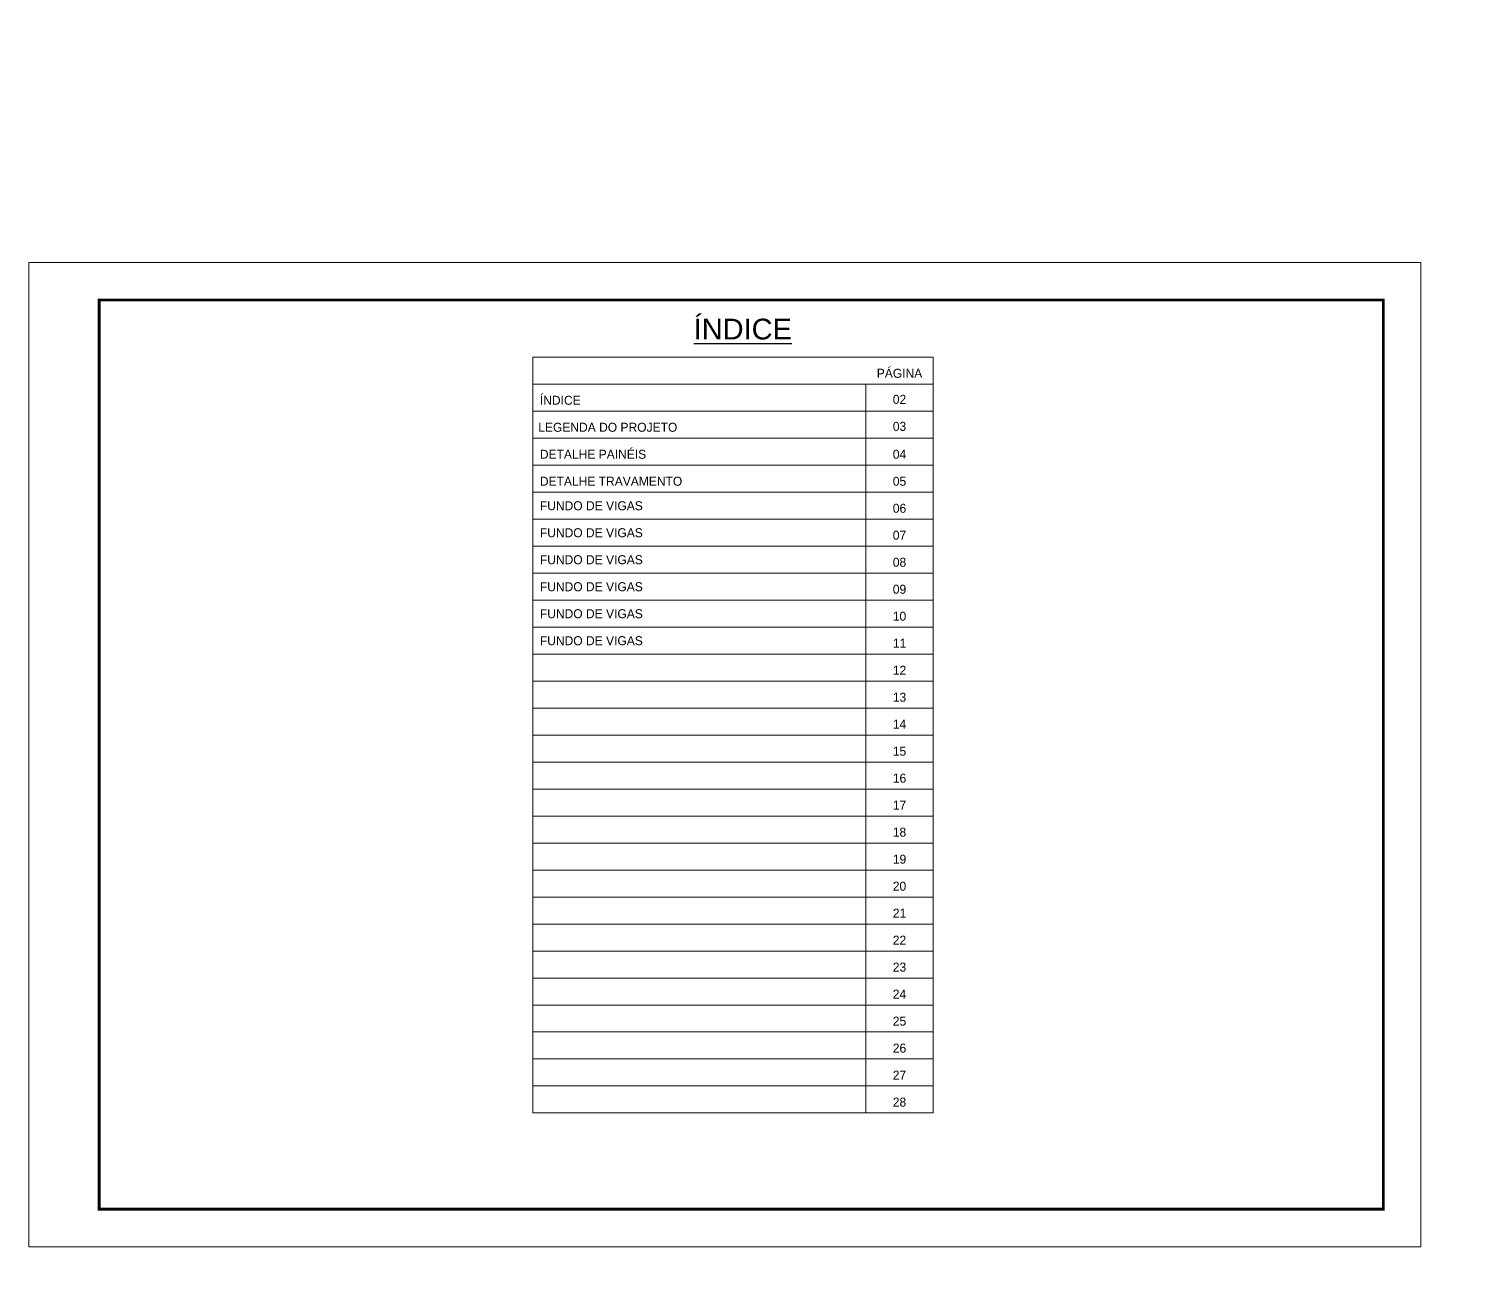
# Model space of a CAD drawing. Extents: x 2216 to 194001, y 226 to 38185.
# Drawn here: x 3801 to 5343, y 3647 to 4971 of the extents above; entities that cross this region are included whole.
import ezdxf
from ezdxf.enums import TextEntityAlignment as Align

# ---------------------------------------------------------------- set-up
doc = ezdxf.new("R2010")
doc.units = 0
doc.layers.add('00 - FELIPE', color=2, linetype='Continuous', plot=False)
for name, color, linetype, lineweight in [('CARIMBO', 255, 'Continuous', 9), ('Folhas', 255, 'Continuous', 9), ('Romaneio', 3, 'Continuous', 13)]:
    doc.layers.add(name, color=color, linetype=linetype, lineweight=lineweight)
doc.layers.add('Painéis', color=200, linetype='Continuous')
doc.styles.add('ARIAL', font='arial.ttf')
doc.styles.add('COTA TECNICA', font='techl___.ttf', dxfattribs={"height": 10})
doc.styles.add('COTA TECNICA-50', font='techl___.ttf', dxfattribs={"height": 10})
doc.styles.add('Tecnologia', font='')
doc.styles.get('Tecnologia').set_extended_font_data('Forgotten Futurist')
doc.dimstyles.new('PAINEL', dxfattribs={"dimtxt": 10, "dimasz": 3, "dimexe": 3, "dimexo": 3, "dimgap": 3, "dimtad": 1, "dimdec": 1, "dimzin": 12, "dimdsep": 46, "dimtxsty": 'COTA TECNICA', "dimblk1": 'OBLIQUE', "dimblk2": 'OBLIQUE', "dimsah": 1, "dimcen": 0.9, "dimclrd": 4, "dimclre": 4, "dimclrt": 240, "dimadec": 1, "dimazin": 3, "dimtfac": 1, "dimtdec": 1, "dimtmove": 0, "dimatfit": 3, "dimfxl": 1, "dimtolj": 1, "dimtzin": 12, "dimarcsym": 0})

# ---------------------------------------------------------------- blocks, each defined once
blk = doc.blocks.new('_Oblique')
at = {"color": 0, "linetype": 'ByBlock', "lineweight": -2}
blk.add_line((-0.5, -0.5), (0.5, 0.5), dxfattribs=at)
blk = doc.blocks.new('*D240')
at = {"layer": '00 - FELIPE', "color": 4, "lineweight": -2, "transparency": 16777216}
for p, q in [((4670.3, 1925.6), (4670.3, 1893.9)), ((4715.3, 1925.6), (4715.3, 1893.9)), ((4670.3, 1896.9), (4715.3, 1896.9))]:
    blk.add_line(p, q, dxfattribs=at)
at = {"layer": 'Defpoints', "color": 0, "linetype": 'ByBlock', "transparency": 16777216}
for p in [(193755.2, 38185), (193999.2, 38185), (193999.2, 38154)]:
    blk.add_point(p, dxfattribs=at)
at = {"layer": 'Defpoints', "color": 0, "transparency": 16777216}
for p in [(4670.3, 1928.6), (4715.3, 1928.6), (4715.3, 1896.9)]:
    blk.add_point(p, dxfattribs=at)
at = {"layer": 'Romaneio', "color": 4, "linetype": 'ByBlock', "lineweight": -2, "transparency": 16777216}
for p, q in [((193755.2, 38182), (193755.2, 38151)), ((193999.2, 38182), (193999.2, 38151)), ((193755.2, 38154), (193999.2, 38154))]:
    blk.add_line(p, q, dxfattribs=at)
at = {"layer": '00 - FELIPE', "color": 4, "lineweight": -2, "transparency": 16777216, "xscale": 3, "yscale": 3, "zscale": 3, "rotation": 180}
blk.add_blockref('_Oblique', (4670.3, 1896.9), dxfattribs=at)
at = {"layer": '00 - FELIPE', "color": 4, "lineweight": -2, "transparency": 16777216, "xscale": 3, "yscale": 3, "zscale": 3}
blk.add_blockref('_Oblique', (4715.3, 1896.9), dxfattribs=at)
at = {"layer": 'Romaneio', "color": 4, "linetype": 'ByBlock', "lineweight": -2, "transparency": 16777216, "xscale": 3, "yscale": 3, "zscale": 3, "rotation": 180}
blk.add_blockref('_Oblique', (193755.2, 38154), dxfattribs=at)
at = {"layer": 'Romaneio', "color": 4, "linetype": 'ByBlock', "lineweight": -2, "transparency": 16777216, "xscale": 3, "yscale": 3, "zscale": 3}
blk.add_blockref('_Oblique', (193999.2, 38154), dxfattribs=at)
at = {"layer": '00 - FELIPE', "color": 240, "transparency": 16777216, "insert": (4692.8, 1905), "char_height": 10, "attachment_point": 5, "style": 'COTA TECNICA'}
blk.add_mtext('\\A1;45', dxfattribs=at)
at = {"layer": 'Romaneio', "color": 240, "linetype": 'ByBlock', "transparency": 16777216, "insert": (193877.2, 38162.1), "char_height": 10, "attachment_point": 5, "style": 'COTA TECNICA-50'}
blk.add_mtext('\\A1;244', dxfattribs=at)
blk = doc.blocks.new('*D241')
at = {"layer": '00 - FELIPE', "color": 4, "lineweight": -2, "transparency": 16777216}
for p, q in [((4715.3, 1925.6), (4715.3, 1893.9)), ((4959.4, 1925.6), (4959.4, 1893.9)), ((4715.3, 1896.9), (4959.4, 1896.9))]:
    blk.add_line(p, q, dxfattribs=at)
at = {"layer": 'Defpoints', "color": 0, "linetype": 'ByBlock', "transparency": 16777216}
for p in [(193755.2, 38185), (193999.2, 38185), (193755.2, 38125.7)]:
    blk.add_point(p, dxfattribs=at)
at = {"layer": 'Defpoints', "color": 0, "transparency": 16777216}
for p in [(4715.3, 1928.6), (4959.4, 1928.6), (4959.4, 1896.9)]:
    blk.add_point(p, dxfattribs=at)
at = {"layer": 'Painéis', "color": 4, "linetype": 'ByBlock', "lineweight": -2, "transparency": 16777216}
for p, q in [((193755.2, 38182), (193755.2, 38122.7)), ((193999.2, 38182), (193999.2, 38122.7)), ((193999.2, 38125.7), (193755.2, 38125.7))]:
    blk.add_line(p, q, dxfattribs=at)
at = {"layer": '00 - FELIPE', "color": 4, "lineweight": -2, "transparency": 16777216, "xscale": 3, "yscale": 3, "zscale": 3, "rotation": 180}
blk.add_blockref('_Oblique', (4715.3, 1896.9), dxfattribs=at)
at = {"layer": '00 - FELIPE', "color": 4, "lineweight": -2, "transparency": 16777216, "xscale": 3, "yscale": 3, "zscale": 3}
blk.add_blockref('_Oblique', (4959.4, 1896.9), dxfattribs=at)
at = {"layer": 'Painéis', "color": 4, "linetype": 'ByBlock', "lineweight": -2, "transparency": 16777216, "xscale": 3, "yscale": 3, "zscale": 3, "rotation": 180}
blk.add_blockref('_Oblique', (193755.2, 38125.7), dxfattribs=at)
at = {"layer": 'Painéis', "color": 4, "linetype": 'ByBlock', "lineweight": -2, "transparency": 16777216, "xscale": 3, "yscale": 3, "zscale": 3}
blk.add_blockref('_Oblique', (193999.2, 38125.7), dxfattribs=at)
at = {"layer": '00 - FELIPE', "color": 240, "transparency": 16777216, "insert": (4837.4, 1905), "char_height": 10, "attachment_point": 5, "style": 'COTA TECNICA'}
blk.add_mtext('\\A1;244', dxfattribs=at)
at = {"layer": 'Painéis', "color": 240, "linetype": 'ByBlock', "transparency": 16777216, "insert": (193877.2, 38133.8), "char_height": 10, "attachment_point": 5, "style": 'COTA TECNICA-50'}
blk.add_mtext('\\A1;2X', dxfattribs=at)

msp = doc.modelspace()

# ---------------------------------------------------------------- linework, layer by layer
at = {"layer": 'CARIMBO'}
for p, q in [((4338.78, 4620.77), (4765.86, 4620.77)), ((4338.78, 4620.77), (4765.86, 4620.77)), ((4338.78, 4620.77), (4338.78, 3814.48)), ((4765.86, 4620.77), (4765.86, 3814.48)), ((4338.78, 4591.98), (4765.86, 4591.98)), ((4338.78, 4591.98), (4765.86, 4591.98)), ((4338.78, 4591.98), (4765.86, 4591.98)), ((4694.04, 4591.98), (4694.04, 3814.48)), ((4338.78, 4563.18), (4765.86, 4563.18)), ((4338.78, 4534.38), (4765.86, 4534.38)), ((4338.78, 4505.59), (4765.86, 4505.59)), ((4338.78, 4476.79), (4765.86, 4476.79)), ((4338.78, 4448), (4765.86, 4448)), ((4338.78, 4419.2), (4765.86, 4419.2)), ((4338.78, 4390.4), (4765.86, 4390.4)), ((4338.78, 4361.61), (4765.86, 4361.61)), ((4338.78, 4332.81), (4765.86, 4332.81)), ((4338.78, 4304.01), (4765.86, 4304.01)), ((4338.78, 4275.22), (4765.86, 4275.22)), ((4338.78, 4246.42), (4765.86, 4246.42)), ((4338.78, 4217.63), (4765.86, 4217.63)), ((4338.78, 4188.83), (4765.86, 4188.83)), ((4338.78, 4160.03), (4765.86, 4160.03)), ((4338.78, 4131.24), (4765.86, 4131.24)), ((4338.78, 4102.44), (4765.86, 4102.44)), ((4338.78, 4073.64), (4765.86, 4073.64)), ((4338.78, 4044.85), (4765.86, 4044.85)), ((4338.78, 4016.05), (4765.86, 4016.05)), ((4338.78, 3987.26), (4765.86, 3987.26)), ((4338.78, 3958.46), (4765.86, 3958.46)), ((4338.78, 3929.66), (4765.86, 3929.66)), ((4338.78, 3900.87), (4765.86, 3900.87)), ((4338.78, 3872.07), (4765.86, 3872.07)), ((4338.78, 3843.27), (4765.86, 3843.27)), ((4338.78, 3814.48), (4765.86, 3814.48))]:
    msp.add_line(p, q, dxfattribs=at)
at = {"layer": 'Folhas'}
msp.add_lwpolyline([(3801.19, 3671.82), (5286.19, 3671.82), (5286.19, 4721.82), (3801.19, 4721.82)], close=True, dxfattribs=at)
at = {"layer": 'Folhas', "color": 30, "const_width": 3}
msp.add_lwpolyline([(3876.19, 3711.82), (5246.19, 3711.82), (5246.19, 4681.82), (3876.19, 4681.82)], close=True, dxfattribs=at)

# ---------------------------------------------------------------- texts
at = {"color": 0, "linetype": 'Continuous', "ltscale": 5, "style": 'ARIAL'}
msp.add_text('%%UÍNDICE', height=22.118, dxfattribs=at).set_placement((4562.77, 4639.67), align=Align.CENTER)
at = {"layer": 'CARIMBO', "style": 'Tecnologia'}
for s, p in [('PÁGINA', (4729.95, 4598.78)), ('02', (4729.95, 4570.95)), ('03', (4729.95, 4542.16)), ('04', (4729.95, 4512.39)), ('05', (4729.95, 4483.6)), ('06', (4729.95, 4454.8)), ('07', (4729.95, 4426.01)), ('08', (4729.95, 4397.21)), ('09', (4729.95, 4368.41)), ('10', (4729.95, 4339.62)), ('11', (4729.95, 4310.82)), ('12', (4729.95, 4282.02)), ('13', (4729.95, 4253.23)), ('14', (4729.95, 4224.43)), ('15', (4729.95, 4195.64)), ('16', (4729.95, 4166.84)), ('17', (4729.95, 4138.04)), ('18', (4729.95, 4109.25)), ('19', (4729.95, 4080.45)), ('20', (4729.95, 4051.66)), ('21', (4729.95, 4022.86)), ('22', (4729.95, 3994.06)), ('23', (4729.95, 3965.27)), ('24', (4729.95, 3936.47)), ('25', (4729.95, 3907.67)), ('26', (4729.95, 3878.88)), ('27', (4729.95, 3850.08)), ('28', (4729.95, 3821.29))]:
    msp.add_text(s, height=9.599, dxfattribs=at).set_placement(p, align=Align.CENTER)
for s, height, p in [('ÍNDICE', 9.599, (4346.28, 4569.99)), ('LEGENDA DO PROJETO', 9.5987, (4344.57, 4541.19)), ('DETALHE PAINÉIS', 9.5987, (4346.28, 4512.39)), ('DETALHE TRAVAMENTO', 9.5987, (4346.28, 4483.6)), ('FUNDO DE VIGAS', 9.5987, (4346.28, 4457.48)), ('FUNDO DE VIGAS', 9.5987, (4346.28, 4428.68)), ('FUNDO DE VIGAS', 9.5987, (4346.28, 4399.89)), ('FUNDO DE VIGAS', 9.5987, (4346.28, 4371.09)), ('FUNDO DE VIGAS', 9.5987, (4346.28, 4342.29)), ('FUNDO DE VIGAS', 9.5987, (4346.28, 4313.5))]:
    msp.add_text(s, height=height, dxfattribs=at).set_placement(p)

# ---------------------------------------------------------------- dimensions: what is measured, and where the dimension line sits
at = {"layer": '00 - FELIPE'}
for base, p1, p2, picture, middle in [((4715.34, 1896.92), (4670.34, 1928.59), (4715.34, 1928.59), '*D240', (4692.84, 1905.03)), ((4959.37, 1896.92), (4715.34, 1928.59), (4959.37, 1928.59), '*D241', (4837.36, 1904.99))]:
    dim = msp.add_linear_dim(base=base, p1=p1, p2=p2, dimstyle='PAINEL', dxfattribs=at)
    dim.commit()
    dim.dimension.update_dxf_attribs({"geometry": picture, "text_midpoint": middle})

doc.saveas('drawing.dxf')
